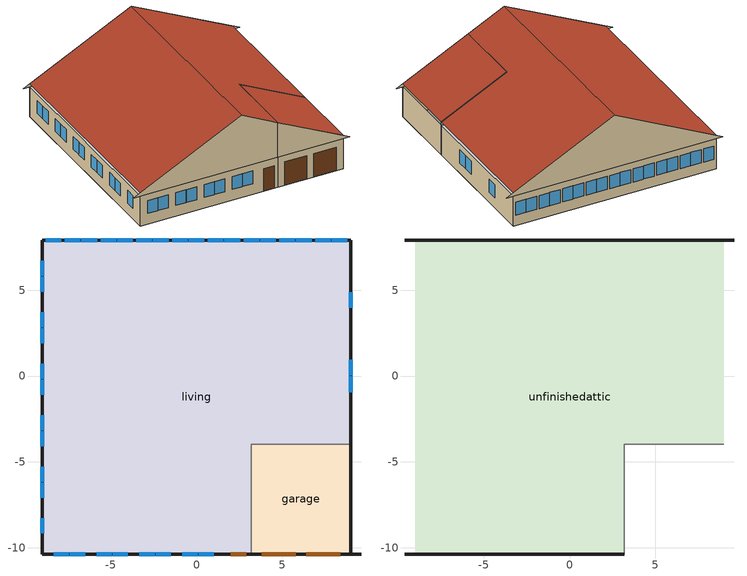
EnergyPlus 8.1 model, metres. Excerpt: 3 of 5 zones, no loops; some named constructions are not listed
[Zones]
living
 floor ground (Slab): -8.99,7.92 8.99,7.92 8.99,-3.96 3.2,-3.96 3.2,-10.36 -8.99,-10.36 z0
 wall outside (ExtInsFinWall): 8.99,-3.96 8.99,7.92 -8.99,7.92 -8.99,-10.36 3.2,-10.36 z0:2.74
 wall to garage (UnfinInsFinWall): 3.2,-10.36 3.2,-3.96 8.99,-3.96 z0:2.74
 window (left-Glass): -8.99,6.73 -8.99,5.85 / -8.99,5.79 -8.99,4.92 / -8.99,3.72 -8.99,2.85 / -8.99,2.79 -8.99,1.92 / -8.99,0.72 -8.99,-0.15 / -8.99,-0.21 -8.99,-1.09 / -8.99,-2.28 -8.99,-3.16 / -8.99,-3.22 -8.99,-4.09 / -8.99,-5.29 -8.99,-6.16 / -8.99,-6.22 -8.99,-7.1 / -8.99,-8.29 -8.99,-9.17 z0.97:2.13
 window (front-Glass): -8.32,-10.36 -7.44,-10.36 / -7.37,-10.36 -6.49,-10.36 / -5.82,-10.36 -4.94,-10.36 / -4.88,-10.36 -4,-10.36 / -3.32,-10.36 -2.44,-10.36 / -2.38,-10.36 -1.5,-10.36 / -0.82,-10.36 0.06,-10.36 / 0.12,-10.36 1,-10.36 z0.96:2.13
 window (right-Glass): 8.99,0.04 8.99,0.95 / 8.99,-0.93 8.99,-0.02 / 8.99,3.98 8.99,4.89 z0.92:2.13
 window (back-Glass): 7.82,7.92 6.91,7.92 / 8.78,7.92 7.88,7.92 / 5.73,7.92 4.83,7.92 / 6.7,7.92 5.79,7.92 / 3.65,7.92 2.74,7.92 / 4.62,7.92 3.71,7.92 / 1.57,7.92 0.66,7.92 / 2.54,7.92 1.63,7.92 / -0.51,7.92 -1.42,7.92 / 0.45,7.92 -0.45,7.92 / -2.6,7.92 -3.5,7.92 / -1.63,7.92 -2.54,7.92 / -4.68,7.92 -5.59,7.92 / -3.71,7.92 -4.62,7.92 / -6.76,7.92 -7.67,7.92 / -5.79,7.92 -6.7,7.92 / -7.88,7.92 -8.78,7.92 z0.93:2.13
 door (livingDoors): 1.98,-10.36 2.9,-10.36 z0:2.03
garage
 floor ground (GrndUninsUnfinGrgFloor): 3.2,-3.96 8.99,-3.96 8.99,-10.36 3.2,-10.36 z0
 wall outside (ExtUninsUnfinWall): 3.2,-10.36 8.99,-10.36 8.99,-3.96 z0:2.74; 3.2,-10.36,2.74 9.6,-10.36,2.74 3.2,-10.36,5.94
 wall to unfinishedattic (RevUnfinUninsUnfinWall): 3.2,-10.36 3.2,-3.96 z2.74:5.94; 3.2,-3.96,2.74 8.99,-3.96,2.74 8.99,-3.96,3.05 3.2,-3.96,5.94
 door (garageDoors): 3.81,-10.36 5.79,-10.36 / 6.4,-10.36 8.38,-10.36 z0:2.13
 roof outside (UnfinUninsExtGrgRoof): 8.99,-10.36,3.05 8.99,-3.96,3.05 3.2,-3.96,5.94 3.2,-10.36,5.94
unfinishedattic
 floor to living (FinInsUnfinUAFloor): -8.99,7.92 8.99,7.92 8.99,-3.96 3.2,-3.96 3.2,-10.36 -8.99,-10.36 z2.74
 wall outside (ExtUninsUnfinWall): 9.6,7.92,2.74 -9.6,7.92,2.74 0,7.92,7.54; -9.6,-10.36,2.74 3.2,-10.36,2.74 3.2,-10.36,5.94 0,-10.36,7.54
 roof outside (UnfinInsExtRoof): -8.99,7.92,3.05 -8.99,-10.36,3.05 0,-10.36,7.54 0,7.92,7.54; 8.99,-3.96,3.05 8.99,7.92,3.05 0,7.92,7.54 0,-10.36,7.54 3.2,-10.36,5.94 3.2,-3.96,5.94
[Material] Roughness=Rough
Name | Thickness {m} | Conductivity {W/m-K} | Density {kg/m^3} | Specific Heat {J/kg-K} | Thermal Absorptance | Solar Absorptance | Visible Absorptance
GypsumBoard-Ceiling | 0.0127 | 0.160291 | 801 | 837.4 | 0.9 | 0.3 | 0.1
IntWallIns | 0.0889 | 0.0550583 | 162.403 | 1178.92
PartitionWallMass | 0.0127 | 0.160291 | 801 | 837.4 | 0.9 | 0.5 | 0.1
Plywood-1_2in | 0.0127 | 0.115458 | 512.64 | 1214.23
StudandAirWall | 0.0889 | 0.442568 | 49.1155 | 1209.73
UAAdditionalCeilingIns | 0.266954 | 0.0531827 | 16.02 | 1046.75
UATrussandIns | 0.0889 | 0.0555643 | 50.7834 | 1165.1
[Construction]
RevUnfinInsFinWall: PartitionWallMass, IntWallIns
UnfinUninsUnfinWall: StudandAirWall, Plywood-1_2in
RevFinInsUnfinUAFloor: UAAdditionalCeilingIns, UATrussandIns, GypsumBoard-Ceiling
[Schedule:Day:Hourly]
DHWDistDay: FRACTION, 0.078424, 0.0392749, 0.00981873, 0.00981873, 0.0392749, 0.274547, 0.941213, 1, 0.960725, 0.843152, 0.764728, 0.60788, 0.529456, 0.470544, 0.470544, 0.411757, 0.548968, 0.725453, 0.86279, 0.823515, 0.745091, 0.60788, 0.529456, 0.294058
ExteriorLighting01Alldays: FRACTION, 0.184174, 0.110504, 0.0736696, 0.0736696, 0.0736696, 0.0805469, 0.172321, 0.35895, 0.34326, 0.176709, 0.144167, 0.142855, 0.143118, 0.146242, 0.165044, 0.241144, 0.438029, 0.744305, 0.974682, 0.923859, 0.827846, 0.707661, 0.533976, 0.370913
ExteriorLighting02Alldays: FRACTION, 0.184174, 0.110504, 0.0736696, 0.0736696, 0.0736696, 0.0790287, 0.150544, 0.295974, 0.263457, 0.133672, 0.108314, 0.107291, 0.107391, 0.1087, 0.117323, 0.1569, 0.278466, 0.519819, 0.801945, 0.924772, 0.827846, 0.707661, 0.533976, 0.370913
ExteriorLighting03Alldays: FRACTION, 0.184174, 0.110504, 0.0736696, 0.0736696, 0.0736696, 0.0768379, 0.119118, 0.205097, 0.1642, 0.0874706, 0.0724788, 0.0718741, 0.0719169, 0.0725063, 0.0766028, 0.0971038, 0.168465, 0.337482, 0.596678, 0.817078, 0.825258, 0.629914, 0.533976, 0.370913
ExteriorLighting04Alldays: FRACTION, 0.184174, 0.110504, 0.0736696, 0.0736696, 0.0736696, 0.0771758, 0.123965, 0.219113, 0.170727, 0.0858141, 0.0692235, 0.0685543, 0.0685504, 0.0685821, 0.06889, 0.0711004, 0.0826122, 0.125732, 0.240143, 0.44865, 0.690182, 0.707661, 0.533976, 0.370913
ExteriorLighting05Alldays: FRACTION, 0.184174, 0.110504, 0.0736696, 0.0736696, 0.0736696, 0.0756766, 0.102459, 0.156924, 0.116752, 0.0681462, 0.0586495, 0.0582664, 0.0582644, 0.0582845, 0.0584702, 0.0597783, 0.0666534, 0.0934446, 0.169995, 0.327078, 0.548269, 0.685521, 0.533976, 0.370913
ExteriorLighting06Alldays: FRACTION, 0.184174, 0.110504, 0.0736696, 0.0736696, 0.0736696, 0.0752228, 0.0959499, 0.1381, 0.101953, 0.0643376, 0.0569881, 0.0566916, 0.0566906, 0.0567108, 0.0568785, 0.0579684, 0.0633943, 0.0839741, 0.142902, 0.26824, 0.459878, 0.640487, 0.533976, 0.370913
ExteriorLighting07Alldays: FRACTION, 0.184174, 0.110504, 0.0736696, 0.0736696, 0.0736696, 0.0755914, 0.101237, 0.153388, 0.113963, 0.0674223, 0.0583289, 0.0579621, 0.0579605, 0.0579818, 0.0581571, 0.0592895, 0.064894, 0.0860217, 0.146136, 0.273127, 0.465762, 0.643165, 0.533976, 0.370913
ExteriorLighting08Alldays: FRACTION, 0.184174, 0.110504, 0.0736696, 0.0736696, 0.0736696, 0.0766048, 0.115773, 0.195426, 0.149909, 0.0788259, 0.0649374, 0.0643772, 0.0643742, 0.0644023, 0.0646511, 0.0663336, 0.0748152, 0.106478, 0.192963, 0.361878, 0.585881, 0.699592, 0.533976, 0.370913
ExteriorLighting09Alldays: FRACTION, 0.184174, 0.110504, 0.0736696, 0.0736696, 0.0736696, 0.0779978, 0.135755, 0.25321, 0.207899, 0.103081, 0.0826008, 0.0817747, 0.0817736, 0.0818614, 0.0826034, 0.0872528, 0.108319, 0.176601, 0.331773, 0.568326, 0.776502, 0.707661, 0.533976, 0.370913
ExteriorLighting10Alldays: FRACTION, 0.184174, 0.110504, 0.0736696, 0.0736696, 0.0736696, 0.0797454, 0.160824, 0.325703, 0.291368, 0.144227, 0.115478, 0.114318, 0.114334, 0.114675, 0.117271, 0.131464, 0.185621, 0.32724, 0.571125, 0.811433, 0.827846, 0.707661, 0.533976, 0.370913
ExteriorLighting11Alldays: FRACTION, 0.184174, 0.110504, 0.0736696, 0.0736696, 0.0736696, 0.0784037, 0.141578, 0.270048, 0.260471, 0.145822, 0.123422, 0.122518, 0.12321, 0.129551, 0.15984, 0.260682, 0.479719, 0.767736, 0.937, 0.874644, 0.827846, 0.707661, 0.533976, 0.370913
ExteriorLighting12Alldays: FRACTION, 0.184174, 0.110504, 0.0736696, 0.0736696, 0.0736696, 0.0801091, 0.166041, 0.340791, 0.337828, 0.181878, 0.151408, 0.150178, 0.150857, 0.157624, 0.191954, 0.308937, 0.559375, 0.865916, 1, 0.87956, 0.827846, 0.707661, 0.533976, 0.370913
Total_Mgls04Vacation; Total_Mgls04Weekday; Total_Mgls04Weekend: MULTIPLIER, 0.221586, 0.148588, 0.125827, 0.126066, 0.18738, 0.271464, 0.367184, 0.458837, 0.667411, 0.846888, 0.880096, 0.849641, 0.834914, 0.670532, 0.623404, 0.622815, 0.724174, 0.761274, 0.586967, 0.520652, 0.463931, 0.427768, 0.34796, 0.302717
Total_Mgls05Vacation; Total_Mgls05Weekday; Total_Mgls05Weekend: MULTIPLIER, 0.222134, 0.148891, 0.126087, 0.126304, 0.18772, 0.271965, 0.368044, 0.460156, 0.669346, 0.849376, 0.882706, 0.852169, 0.837392, 0.672515, 0.625216, 0.624477, 0.725889, 0.763198, 0.588562, 0.522013, 0.465131, 0.428861, 0.348898, 0.303511
Total_Mgls06Vacation; Total_Mgls06Weekday; Total_Mgls06Weekend; Total_Mgls09Vacation; Total_Mgls09Weekday; Total_Mgls09Weekend: MULTIPLIER, 0.200098, 0.136893, 0.115809, 0.117124, 0.175056, 0.253436, 0.336001, 0.410059, 0.593374, 0.750001, 0.778437, 0.751511, 0.738433, 0.593777, 0.554845, 0.561946, 0.667308, 0.700729, 0.534396, 0.473125, 0.420263, 0.385939, 0.3115, 0.271527
Total_Mgls07Vacation; Total_Mgls07Weekday; Total_Mgls07Weekend; Total_Mgls08Vacation; Total_Mgls08Weekday; Total_Mgls08Weekend: MULTIPLIER, 0.199258, 0.136407, 0.115395, 0.116765, 0.174618, 0.252823, 0.335105, 0.408714, 0.590964, 0.746616, 0.774902, 0.748151, 0.735082, 0.591176, 0.552733, 0.560271, 0.666492, 0.70051, 0.533871, 0.472155, 0.419079, 0.384471, 0.310178, 0.270333
Total_Mgls10Vacation; Total_Mgls10Weekday; Total_Mgls10Weekend: MULTIPLIER, 0.211049, 0.138906, 0.117757, 0.117287, 0.1744, 0.253205, 0.350892, 0.448737, 0.650324, 0.824437, 0.857872, 0.828939, 0.813922, 0.65399, 0.608658, 0.603927, 0.699624, 0.745919, 0.578039, 0.50655, 0.448483, 0.410156, 0.335124, 0.290178
Total_Mgls11Vacation; Total_Mgls11Weekday; Total_Mgls11Weekend: MULTIPLIER, 0.210133, 0.138249, 0.117202, 0.116725, 0.173577, 0.252027, 0.349458, 0.447122, 0.647871, 0.821269, 0.8546, 0.825802, 0.81082, 0.651516, 0.606408, 0.60165, 0.697063, 0.743513, 0.576198, 0.504733, 0.446767, 0.408461, 0.333759, 0.288957
Total_Mgls12Vacation; Total_Mgls12Weekday; Total_Mgls12Weekend: MULTIPLIER, 0.238536, 0.152253, 0.12926, 0.126475, 0.185458, 0.269254, 0.383881, 0.507723, 0.746124, 0.954338, 0.994555, 0.960271, 0.943625, 0.755986, 0.695618, 0.674007, 0.746545, 0.78905, 0.624501, 0.554975, 0.497362, 0.46199, 0.382523, 0.331099
